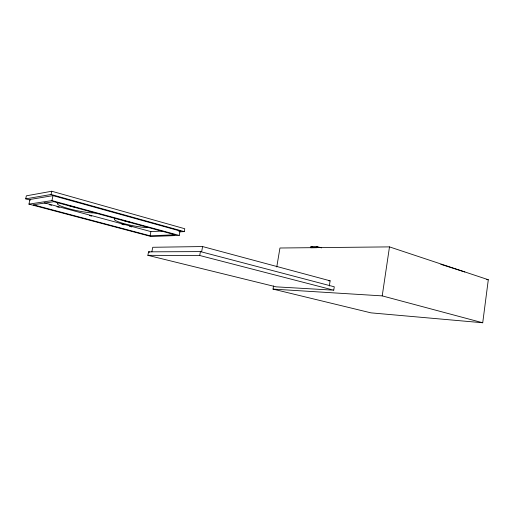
<?xml version="1.0" encoding="UTF-8"?>
<svg xmlns="http://www.w3.org/2000/svg" width="514" height="514" viewBox="0 0 514 514"><rect width="100%" height="100%" fill="white"/><g stroke="black" fill="none" stroke-linecap="round" stroke-linejoin="round"><path stroke-width="0.77" d="M273.557 285.945L273.024 289.106L370.96 312.853L482.723 322.76L488.3 279.725L389.49 246.887L279.95 248.005L276.757 266.978M482.723 322.76L382.217 295.884L389.49 246.887M317.054 246.572L316.881 247.684L310.764 247.742L310.938 246.643L317.054 246.572L321.571 247.902M333.74 290.179L334.273 286.793L200.415 251.603L148.552 251.841L147.878 255.329L276.095 286.844L333.74 290.179L199.708 255.497L147.878 255.329M329.301 286.009L330.116 280.817L202.593 246.553L152.735 247.285L151.855 251.866M199.708 255.497L200.415 251.603M201.649 251.744L202.593 246.553M179.418 231.84L184.224 231.615L184.764 228.736L51.76 191.24L26.355 195.834L25.7 198.847L30.326 200.094M179.232 235.425L180.061 230.985L53 195.622L29.947 199.483L28.945 204.135L151.142 236.517L179.232 235.425L51.94 200.601L28.945 204.135M150.088 235.804L175.068 234.789L53.854 201.687L33.204 204.778L150.088 235.804L150.898 231.602L161.839 231.056M25.7 198.847L51.072 194.491L51.76 191.24M51.94 200.601L53 195.622M178.499 231.062L180.061 230.985M486.7 279.674L488.3 279.725M328.523 280.753L330.116 280.817M273.024 289.106L382.217 295.884M148.552 251.841L149.818 252.156M44.255 202.837L150.898 231.602M49.254 204.681L51.567 205.311M56.977 206.763L59.29 207.386M89.404 215.494L91.723 216.118M121.837 224.232L124.15 224.856M129.554 226.308L131.873 226.931M51.072 194.491L184.224 231.615M310.938 246.643L312.441 247.08M440.839 264.331L464.817 271.983M150.101 227.573A19.281 2.692 11.2 0 1 124.606 223.783A19.281 2.692 11.2 0 1 116.511 218.514M129.56 222.074A19.269 2.763 11.3 0 1 128.147 221.74M125.429 221.039A19.269 2.763 11.3 0 1 122.904 220.326M74.273 206.988A20.65 3.02 12 0 1 72.75 206.615M71.253 206.236A20.65 3.02 12 0 1 69.801 205.844M65.76 204.63A20.65 3.02 12 0 1 64.552 204.225M95.784 212.847A20.656 2.936 11.9 0 1 69.615 208.909A20.656 2.936 11.9 0 1 58.59 202.812"/></g></svg>
